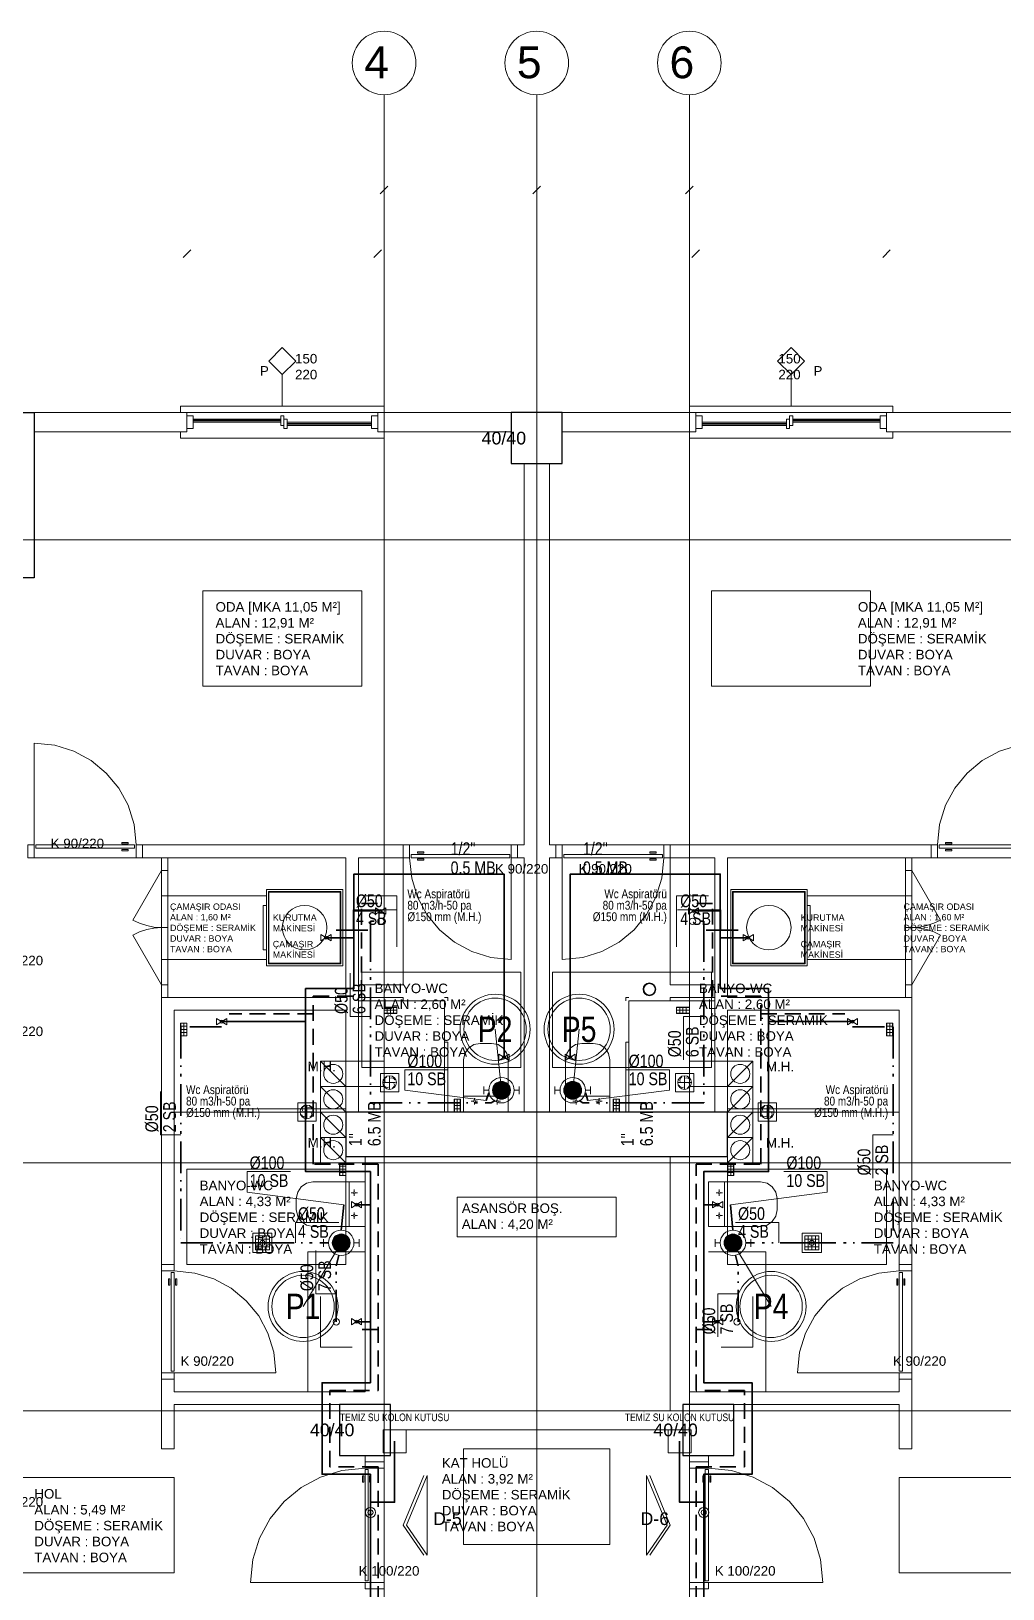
# Model space of a CAD drawing. Header units: centimetres. Extents: x -1224 to 6601, y -5301 to -1283.
# Drawn here: x 1828 to 2592, y -2508 to -1283 of the extents above; entities that cross this region are included whole.
import ezdxf
from ezdxf.enums import TextEntityAlignment as Align

# ---------------------------------------------------------------- set-up
doc = ezdxf.new("R2010")
doc.units = ezdxf.units.CM
doc.linetypes.add('ROTAS_BASMA', pattern=[18.75, 12.5, -6.25])
doc.linetypes.add('ROTAS_PISSU', pattern=[45, 25, -6, 0, -6, 2, -6])
for name, color, linetype, lineweight in [('ROTAS-MIMARI', 8, 'Continuous', 13), ('ROTAS-MIMARI-YAZI', 8, 'Continuous', 13), ('ROTAS-SEMBOL-KILAVUZ', 9, 'Continuous', 9), ('ROTAS-SIHHI-CIHAZ-YAZI', 1, 'Continuous', 13), ('ROTAS-SIHHI-HAVALANDIRMA-SEMBOL', 30, 'Continuous', 13), ('ROTAS-SIHHI-HAVALANDIRMA-YAZI', 30, 'Continuous', 9), ('ROTAS-SIHHI-KOLON-NO', 1, 'Continuous', 18), ('ROTAS-SIHHI-PIS-SU', 6, 'ROTAS_PISSU', 30), ('ROTAS-SIHHI-PIS-SU-CAP', 211, 'Continuous', 18), ('ROTAS-SIHHI-SEMBOL', 1, 'Continuous', 18), ('ROTAS-SIHHI-SICAK-SU', 1, 'ROTAS_BASMA', 30), ('ROTAS-SIHHI-SOGUK-SU', 5, 'Continuous', 30), ('ROTAS-SIHHI-TEMIZ-SU-CAP', 101, 'Continuous', 18)]:
    doc.layers.add(name, color=color, linetype=linetype, lineweight=lineweight)
doc.layers.add('ROTAS-MIMARI-KOLON', color=8, linetype='Continuous')
doc.styles.add('ROTAS-YAZI', font='arial.ttf')

# ---------------------------------------------------------------- blocks, each defined once
blk = doc.blocks.new('ROTAS-S2-PS-CAP-U')
for p, q in [((0, 0), (0, 16)), ((0, 16), (34, 16))]:
    blk.add_line(p, q)
at = {"style": 'ROTAS-YAZI', "width": 0.8}
for tag, p in [('CAP', (2, 18)), ('SB', (2, 4))]:
    blk.add_attdef(tag, p, '', height=10, dxfattribs=at)
blk = doc.blocks.new('ROTAS-S2-YER-SUZGECI')
for p, q in [((-5.5, 3), (5.5, 3)), ((-5.5, 0), (5.5, 0)), ((-3, -5.5), (-3, 5.5)), ((0, -5.5), (0, 5.5)), ((3, -5.5), (3, 5.5)), ((-5.5, -3), (5.5, -3))]:
    blk.add_line(p, q)
for points in [[(-7.5, -7.5), (7.5, -7.5), (7.5, 7.5), (-7.5, 7.5)], [(-5.5, -5.5), (5.5, -5.5), (5.5, 5.5), (-5.5, 5.5)]]:
    blk.add_lwpolyline(points, close=True)
blk.add_circle((0, 0), 2)
blk = doc.blocks.new('ROTAS-S2-PIS-KOLON')
h = blk.add_hatch(color=6)
edge = h.paths.add_edge_path()
edge.add_arc((0, 0), 7, 0, 360)
at = {"color": 30}
for p, q in [((-10, 0), (-14, 0)), ((10, 0), (14, 0))]:
    blk.add_line(p, q, dxfattribs=at)
at = {"color": 1}
for points in [[(-14, -3), (-14, 3)], [(14, -3), (14, 3)]]:
    blk.add_lwpolyline(points, dxfattribs=at)
at = {"color": 30}
blk.add_circle((0, 0), 10, dxfattribs=at)
at = {"color": 6}
blk.add_circle((0, 0), 7, dxfattribs=at)
at = {"style": 'ROTAS-YAZI', "flags": 1}
blk.add_attdef('NO', (0, 0), '', height=5, dxfattribs=at)
blk = doc.blocks.new('ROTAS-S2-KOLON-NO')
at = {"color": 1}
for radius in [27.5, 24.5]:
    blk.add_circle((0, 0), radius, dxfattribs=at)
at = {"color": 6, "style": 'ROTAS-YAZI', "width": 0.8}
blk.add_attdef('NO', text='', height=20, dxfattribs=at).set_placement((0, 0), align=Align.MIDDLE_CENTER)
blk = doc.blocks.new('ROTAS-S2-KURESEL-VANA')
blk.add_lwpolyline([(-4, -2.5), (4, 2.5), (4, -2.5), (-4, 2.5)], close=True)
blk.add_circle((0, 0), 1.2)
blk = doc.blocks.new('ROTAS-S2-TS-CAP2')
at = {"style": 'ROTAS-YAZI', "width": 0.8}
for tag, p in [('C1', (0, 15)), ('M1', (0, 0))]:
    blk.add_attdef(tag, p, '', height=10, dxfattribs=at)
blk = doc.blocks.new('ROTAS-S2-TEMIZ-GIRIS')
for radius in [4, 2]:
    blk.add_circle((0, 0), radius)
blk = doc.blocks.new('ROTAS-S2-ASPIRATOR')
for q in [(-8, 0), (0, 8), (8, 0), (0, -8)]:
    blk.add_line((0, 0), q)
blk.add_lwpolyline([(-12, -12), (12, -12), (12, 12), (-12, 12)], close=True)
blk.add_circle((0, 0), 9)
for centre, start, end in [((-2.3, 3.3), 110, 210), ((3.3, 2.3), 20, 120), ((-3.3, -2.3), 200, 300), ((2.3, -3.3), 290, 390)]:
    blk.add_arc(centre, 4, start, end)
blk = doc.blocks.new('ROTAS-S2-PS-CAP-UL')
for p, q in [((0, 16), (-34, 16)), ((0, 0), (0, 16))]:
    blk.add_line(p, q)
at = {"style": 'ROTAS-YAZI', "width": 0.8}
for tag, p in [('CAP', (-32, 18)), ('SB', (-32, 4))]:
    blk.add_attdef(tag, p, '', height=10, dxfattribs=at)

msp = doc.modelspace()

# ---------------------------------------------------------------- linework, layer by layer
at = {"layer": 'ROTAS-MIMARI'}
for points in [[(2105.7, -1333.1), (2105.7, -3298.1)], [(2225.7, -1333.1), (2225.7, -3298.1)], [(2345.7, -1333.1), (2345.7, -3298.1)], [(2108.7, -1405.1), (2102.7, -1411.1)], [(2102.7, -1411.1), (2108.7, -1405.1)], [(2222.7, -1411.1), (2228.7, -1405.1)], [(2228.7, -1405.1), (2222.7, -1411.1)], [(2342.7, -1411.1), (2348.7, -1405.1)], [(2348.7, -1405.1), (2342.7, -1411.1)], [(1947.7, -1461.1), (1953.7, -1455.1)], [(1953.7, -1455.1), (1947.7, -1461.1)], [(2097.7, -1461.1), (2103.7, -1455.1)], [(2103.7, -1455.1), (2097.7, -1461.1)], [(2347.7, -1461.1), (2353.7, -1455.1)], [(2353.7, -1455.1), (2347.7, -1461.1)], [(2497.7, -1461.1), (2503.7, -1455.1)], [(2503.7, -1455.1), (2497.7, -1461.1)], [(2025.7, -1578.1), (2025.7, -1553.1)], [(2425.7, -1578.1), (2425.7, -1553.1)], [(2105.7, -1583.1), (2105.7, -1578.1), (1945.7, -1578.1), (1945.7, -1583.1)], [(2345.7, -1583.1), (2345.7, -1578.1), (2505.7, -1578.1), (2505.7, -1583.1)], [(1175.7, -1583.1), (3275.7, -1583.1)], [(1830.7, -1583.1), (1950.7, -1583.1)], [(1950.7, -1583.1), (1950.7, -1598.1)], [(2024.5, -1588.1), (1955.7, -1588.1)], [(2024.5, -1589.1), (1955.7, -1589.1)], [(2024.5, -1589.6), (1955.7, -1589.6)], [(2024.5, -1590.6), (1955.7, -1590.6)], [(2095.7, -1590.6), (2029.5, -1590.6)], [(2095.7, -1591.6), (2029.5, -1591.6)], [(2095.7, -1592.1), (2029.5, -1592.1)], [(2100.7, -1583.1), (2205.7, -1583.1)], [(2100.7, -1583.1), (2100.7, -1598.1)], [(2245.7, -1583.1), (2350.7, -1583.1)], [(2350.7, -1583.1), (2350.7, -1598.1)], [(2355.7, -1590.6), (2422, -1590.6)], [(2355.7, -1591.6), (2422, -1591.6)], [(2355.7, -1592.1), (2422, -1592.1)], [(2427, -1588.1), (2495.7, -1588.1)], [(2427, -1589.1), (2495.7, -1589.1)], [(2427, -1589.6), (2495.7, -1589.6)], [(2427, -1590.6), (2495.7, -1590.6)], [(2500.7, -1583.1), (2620.7, -1583.1)], [(2500.7, -1583.1), (2500.7, -1598.1)], [(1830.7, -1598.1), (1950.7, -1598.1)], [(2105.7, -1598.1), (2105.7, -1603.1), (1945.7, -1603.1), (1945.7, -1598.1)], [(2095.7, -1593.1), (2029.5, -1593.1)], [(2100.7, -1598.1), (2205.7, -1598.1)], [(2245.7, -1598.1), (2350.7, -1598.1)], [(2345.7, -1598.1), (2345.7, -1603.1), (2505.7, -1603.1), (2505.7, -1598.1)], [(2355.7, -1593.1), (2422, -1593.1)], [(2500.7, -1598.1), (2620.7, -1598.1)], [(2215.7, -1623.1), (2215.7, -1923.1)], [(2235.7, -1623.1), (2235.7, -1923.1)], [(1175.7, -1683.1), (3275.7, -1683.1)], [(1963.2, -1723.1), (1963.2, -1798.1), (2088.2, -1798.1), (2088.2, -1723.1), (1963.2, -1723.1)], [(2488.2, -1723.1), (2488.2, -1798.1), (2363.2, -1798.1), (2363.2, -1723.1), (2488.2, -1723.1)], [(1830.7, -1923.1), (1830.7, -1843.1)], [(1830.7, -1843.1), (1846.9, -1844.7), (1861.9, -1849.4), (1875.5, -1856.7), (1887.3, -1866.5), (1897.1, -1878.4), (1904.4, -1891.9), (1909.1, -1907), (1910.7, -1923.1)], [(2620.7, -1843.1), (2604.6, -1844.7), (2589.6, -1849.4), (2576, -1856.7), (2564.2, -1866.5), (2554.4, -1878.4), (2547, -1891.9), (2542.4, -1907), (2540.7, -1923.1)], [(1915.7, -1923.1), (2120.7, -1923.1)], [(1915.7, -1933.1), (1915.7, -1923.1)], [(2120.7, -1933.1), (2120.7, -1923.1)], [(2205.7, -1923.1), (2125.7, -1923.1)], [(2210.7, -1923.1), (2215.7, -1923.1)], [(2210.7, -1933.1), (2210.7, -1923.1)], [(2240.7, -1923.1), (2235.7, -1923.1)], [(2240.7, -1923.1), (2240.7, -1933.1)], [(2245.7, -1923.1), (2325.7, -1923.1)], [(2535.7, -1923.1), (2330.7, -1923.1)], [(2330.7, -1923.1), (2330.7, -1933.1)], [(2535.7, -1933.1), (2535.7, -1923.1)], [(1830.7, -1933.1), (1910.7, -1933.1)], [(1915.7, -1933.1), (2075.7, -1933.1)], [(2075.7, -1933.1), (2075.7, -2043.1)], [(2085.7, -1933.1), (2120.7, -1933.1)], [(2085.7, -1933.1), (2085.7, -2133.1)], [(2085.7, -2033.1), (2120.7, -2033.1), (2120.7, -1933.1)], [(2205.7, -2013.1), (2189.6, -2011.5), (2174.6, -2006.8), (2161, -1999.4), (2149.2, -1989.7), (2139.4, -1977.8), (2132, -1964.2), (2127.4, -1949.2), (2125.7, -1933.1)], [(2205.7, -1933.1), (2205.7, -2013.1)], [(2210.7, -1933.1), (2215.7, -1933.1)], [(2215.7, -1933.1), (2215.7, -2133.1)], [(2235.7, -1933.1), (2235.7, -2133.1)], [(2240.7, -1933.1), (2235.7, -1933.1)], [(2245.7, -1933.1), (2245.7, -2013.1)], [(2245.7, -2013.1), (2261.9, -2011.5), (2276.9, -2006.8), (2290.5, -1999.4), (2302.3, -1989.7), (2312.1, -1977.8), (2319.4, -1964.2), (2324.1, -1949.2), (2325.7, -1933.1)], [(2365.7, -1933.1), (2330.7, -1933.1)], [(2365.7, -2033.1), (2330.7, -2033.1), (2330.7, -1933.1)], [(2365.7, -1933.1), (2365.7, -2133.1)], [(2375.7, -1933.1), (2375.7, -2043.1)], [(2535.7, -1933.1), (2375.7, -1933.1)], [(2620.7, -1933.1), (2540.7, -1933.1)], [(1930.7, -1943.1), (1908.2, -1982.1)], [(1935.7, -1943.1), (1930.7, -1943.1)], [(2515.7, -1943.1), (2520.7, -1943.1)], [(2520.7, -1943.1), (2543.2, -1982.1)], [(1930.7, -1963.1), (1930.7, -2013.1), (2013.2, -2013.1), (2013.2, -1963.1), (1930.7, -1963.1)], [(2013.2, -1970.6), (2010.7, -1970.6), (2010.7, -2005.6), (2013.2, -2005.6)], [(2090.7, -1963.1), (2115.7, -1963.1), (2115.7, -2003.1)], [(2360.7, -1963.1), (2335.7, -1963.1), (2335.7, -2003.1)], [(2520.7, -1963.1), (2520.7, -2013.1), (2438.2, -2013.1), (2438.2, -1963.1), (2520.7, -1963.1)], [(2438.2, -1970.6), (2440.7, -1970.6), (2440.7, -2005.6), (2438.2, -2005.6)], [(1908.2, -1982.1), (1913.5, -1984.7), (1919.1, -1986.5), (1924.8, -1987.7), (1930.7, -1988.1)], [(2520.7, -1988.1), (2526.6, -1987.7), (2532.4, -1986.5), (2537.9, -1984.7), (2543.2, -1982.1)], [(1930.7, -1988.1), (1924.8, -1988.5), (1919.1, -1989.6), (1913.5, -1991.5), (1908.2, -1994.1)], [(1930.7, -2033.1), (1908.2, -1994.1)], [(1935.7, -1988.1), (1930.7, -1988.1)], [(2515.7, -1988.1), (2520.7, -1988.1)], [(2543.2, -1994.1), (2537.9, -1991.5), (2532.4, -1989.6), (2526.6, -1988.5), (2520.7, -1988.1)], [(2520.7, -2033.1), (2543.2, -1994.1)], [(1935.7, -2033.1), (1930.7, -2033.1)], [(2088.2, -2023.1), (2088.2, -2098.1), (2213.2, -2098.1), (2213.2, -2023.1), (2088.2, -2023.1)], [(2363.2, -2023.1), (2363.2, -2098.1), (2238.2, -2098.1), (2238.2, -2023.1), (2363.2, -2023.1)], [(2515.7, -2033.1), (2520.7, -2033.1)], [(1930.7, -2043.1), (2075.7, -2043.1)], [(1930.7, -2043.1), (1930.7, -2253.1)], [(2085.7, -2043.1), (2120.7, -2043.1)], [(2085.7, -2045.6), (2153.2, -2045.6)], [(2120.7, -2043.1), (2120.7, -2045.6)], [(2153.2, -2043.1), (2155.7, -2043.1)], [(2153.2, -2045.6), (2153.2, -2133.1)], [(2155.7, -2043.1), (2155.7, -2045.6)], [(2298.2, -2043.1), (2295.7, -2043.1)], [(2295.7, -2043.1), (2295.7, -2045.6)], [(2365.7, -2045.6), (2298.2, -2045.6)], [(2298.2, -2045.6), (2298.2, -2133.1)], [(2365.7, -2043.1), (2330.7, -2043.1)], [(2330.7, -2043.1), (2330.7, -2045.6)], [(2520.7, -2043.1), (2375.7, -2043.1)], [(2520.7, -2043.1), (2520.7, -2253.1)], [(1940.7, -2053.1), (2075.7, -2053.1)], [(1940.7, -2053.1), (1940.7, -2253.1)], [(2075.7, -2053.1), (2075.7, -2133.1)], [(2105.7, -2050.8), (2115.7, -2050.8)], [(2105.7, -2053.1), (2115.7, -2053.1)], [(2115.7, -2055.3), (2105.7, -2055.3)], [(2108.2, -2055.3), (2108.2, -2050.8)], [(2110.7, -2055.3), (2110.7, -2050.8)], [(2113.2, -2055.3), (2113.2, -2050.8)], [(2345.7, -2050.8), (2335.7, -2050.8)], [(2345.7, -2053.1), (2335.7, -2053.1)], [(2335.7, -2055.3), (2345.7, -2055.3)], [(2338.2, -2055.3), (2338.2, -2050.8)], [(2340.7, -2055.3), (2340.7, -2050.8)], [(2343.2, -2055.3), (2343.2, -2050.8)], [(2510.7, -2053.1), (2375.7, -2053.1)], [(2375.7, -2053.1), (2375.7, -2133.1)], [(2510.7, -2053.1), (2510.7, -2253.1)], [(1946, -2073.1), (1946, -2063.1)], [(1950.5, -2065.6), (1946, -2065.6)], [(1950.5, -2068.1), (1946, -2068.1)], [(1948.2, -2073.1), (1948.2, -2063.1)], [(1950.5, -2063.1), (1950.5, -2073.1)], [(2501, -2063.1), (2501, -2073.1)], [(2501, -2065.6), (2505.5, -2065.6)], [(2501, -2068.1), (2505.5, -2068.1)], [(2503.2, -2073.1), (2503.2, -2063.1)], [(2505.5, -2073.1), (2505.5, -2063.1)], [(1950.5, -2070.6), (1946, -2070.6)], [(2153.2, -2078.1), (2155.7, -2078.1)], [(2155.7, -2078.1), (2155.7, -2133.1)], [(2181.2, -2079.1), (2176.2, -2080.1), (2172, -2082.9), (2169.3, -2087), (2168.2, -2092.1)], [(2181.2, -2079.1), (2190.2, -2079.1)], [(2203.2, -2092.1), (2202.2, -2087), (2199.4, -2082.9), (2195.3, -2080.1), (2190.2, -2079.1)], [(2261.2, -2079.1), (2256.2, -2080.1), (2252, -2082.9), (2249.3, -2087), (2248.2, -2092.1)], [(2270.2, -2079.1), (2261.2, -2079.1)], [(2283.2, -2092.1), (2282.2, -2087), (2279.4, -2082.9), (2275.3, -2080.1), (2270.2, -2079.1)], [(2298.2, -2078.1), (2295.7, -2078.1)], [(2295.7, -2078.1), (2295.7, -2133.1)], [(2501, -2070.6), (2505.5, -2070.6)], [(2055.7, -2093.1), (2075.7, -2113.1)], [(2075.7, -2093.1), (2075.7, -2113.1)], [(2168.2, -2092.1), (2168.2, -2133.1)], [(2203.2, -2092.1), (2203.2, -2133.1)], [(2248.2, -2092.1), (2248.2, -2133.1)], [(2283.2, -2092.1), (2283.2, -2133.1)], [(2395.7, -2093.1), (2375.7, -2113.1)], [(2375.7, -2093.1), (2375.7, -2113.1)], [(2055.7, -2113.1), (2075.7, -2133.1)], [(2395.7, -2113.1), (2375.7, -2133.1)], [(2075.7, -2130.6), (1990.7, -2130.6)], [(1990.7, -2130.6), (1990.7, -2133.1)], [(2161, -2133.1), (2161, -2123.1)], [(2165.5, -2125.6), (2161, -2125.6)], [(2165.5, -2128.1), (2161, -2128.1)], [(2165.5, -2130.6), (2161, -2130.6)], [(2163.2, -2133.1), (2163.2, -2123.1)], [(2165.5, -2123.1), (2165.5, -2133.1)], [(2203.2, -2120.6), (2168.2, -2120.6)], [(2176, -2124.6), (2174.2, -2124.6)], [(2176.7, -2123.8), (2176.7, -2122.1)], [(2176.7, -2125.3), (2176.7, -2127.1)], [(2177.5, -2124.6), (2179.2, -2124.6)], [(2194, -2124.6), (2192.2, -2124.6)], [(2194.7, -2123.8), (2194.7, -2122.1)], [(2194.7, -2125.3), (2194.7, -2127.1)], [(2195.5, -2124.6), (2197.2, -2124.6)], [(2248.2, -2120.6), (2283.2, -2120.6)], [(2256, -2124.6), (2254.2, -2124.6)], [(2256.7, -2123.8), (2256.7, -2122.1)], [(2256.7, -2125.3), (2256.7, -2127.1)], [(2257.5, -2124.6), (2259.2, -2124.6)], [(2274, -2124.6), (2272.2, -2124.6)], [(2274.7, -2123.8), (2274.7, -2122.1)], [(2274.7, -2125.3), (2274.7, -2127.1)], [(2275.5, -2124.6), (2277.2, -2124.6)], [(2286, -2123.1), (2286, -2133.1)], [(2286, -2125.6), (2290.5, -2125.6)], [(2286, -2128.1), (2290.5, -2128.1)], [(2286, -2130.6), (2290.5, -2130.6)], [(2288.2, -2133.1), (2288.2, -2123.1)], [(2290.5, -2133.1), (2290.5, -2123.1)], [(2375.7, -2130.6), (2460.7, -2130.6)], [(2460.7, -2130.6), (2460.7, -2133.1)], [(2075.7, -2133.1), (1940.7, -2133.1)], [(2055.7, -2133.1), (2075.7, -2153.1)], [(2203.2, -2133.1), (2168.2, -2133.1)], [(2248.2, -2133.1), (2283.2, -2133.1)], [(2375.7, -2133.1), (2510.7, -2133.1)], [(2395.7, -2133.1), (2375.7, -2153.1)], [(2055.7, -2153.1), (2075.7, -2173.1)], [(2395.7, -2153.1), (2375.7, -2173.1)], [(2090.7, -2353.1), (2090.7, -2168.1)], [(2105.7, -2363.1), (2105.7, -2168.1)], [(2330.7, -2368.1), (2330.7, -2168.1)], [(2345.7, -2353.1), (2345.7, -2168.1)], [(1175.7, -2173.1), (3275.7, -2173.1)], [(1950.7, -2178.1), (1950.7, -2253.1), (2075.7, -2253.1), (2075.7, -2178.1), (1950.7, -2178.1)], [(2071, -2183.1), (2071, -2173.1)], [(2075.5, -2175.6), (2071, -2175.6)], [(2075.5, -2178.1), (2071, -2178.1)], [(2073.2, -2183.1), (2073.2, -2173.1)], [(2075.5, -2173.1), (2075.5, -2183.1)], [(2500.7, -2178.1), (2500.7, -2253.1), (2375.7, -2253.1), (2375.7, -2178.1), (2500.7, -2178.1)], [(2376, -2173.1), (2376, -2183.1)], [(2376, -2175.6), (2380.5, -2175.6)], [(2376, -2178.1), (2380.5, -2178.1)], [(2378.2, -2183.1), (2378.2, -2173.1)], [(2380.5, -2183.1), (2380.5, -2173.1)], [(2049.7, -2188.1), (2044.7, -2189.1), (2040.5, -2191.9), (2037.8, -2196), (2036.7, -2201.1)], [(2049.7, -2188.1), (2090.7, -2188.1)], [(2075.5, -2180.6), (2071, -2180.6)], [(2078.2, -2188.1), (2078.2, -2223.1)], [(2090.7, -2188.1), (2090.7, -2223.1)], [(2401.7, -2188.1), (2360.7, -2188.1)], [(2360.7, -2188.1), (2360.7, -2223.1)], [(2373.2, -2188.1), (2373.2, -2223.1)], [(2376, -2180.6), (2380.5, -2180.6)], [(2414.7, -2201.1), (2413.7, -2196), (2410.9, -2191.9), (2406.8, -2189.1), (2401.7, -2188.1)], [(2036.7, -2210.1), (2036.7, -2201.1)], [(2081.5, -2196.6), (2079.7, -2196.6)], [(2082.2, -2195.8), (2082.2, -2194.1)], [(2082.2, -2197.3), (2082.2, -2199.1)], [(2083, -2196.6), (2084.7, -2196.6)], [(2368.5, -2196.6), (2366.7, -2196.6)], [(2369.2, -2195.8), (2369.2, -2194.1)], [(2369.2, -2197.3), (2369.2, -2199.1)], [(2370, -2196.6), (2371.7, -2196.6)], [(2414.7, -2210.1), (2414.7, -2201.1)], [(2036.7, -2210.1), (2037.8, -2215.1), (2040.5, -2219.3), (2044.7, -2222.1), (2049.7, -2223.1)], [(2081.5, -2214.6), (2079.7, -2214.6)], [(2082.2, -2213.8), (2082.2, -2212.1)], [(2082.2, -2215.3), (2082.2, -2217.1)], [(2083, -2214.6), (2084.7, -2214.6)], [(2368.5, -2214.6), (2366.7, -2214.6)], [(2369.2, -2213.8), (2369.2, -2212.1)], [(2369.2, -2215.3), (2369.2, -2217.1)], [(2370, -2214.6), (2371.7, -2214.6)], [(2401.7, -2223.1), (2406.8, -2222.1), (2410.9, -2219.3), (2413.7, -2215.1), (2414.7, -2210.1)], [(2049.7, -2223.1), (2090.7, -2223.1)], [(2401.7, -2223.1), (2360.7, -2223.1)], [(1940.7, -2253.1), (1930.7, -2253.1)], [(2045.7, -2353.1), (2045.7, -2243.1), (2090.7, -2243.1)], [(2405.7, -2353.1), (2405.7, -2243.1), (2360.7, -2243.1)], [(2520.7, -2253.1), (2510.7, -2253.1)], [(1930.7, -2338.1), (1930.7, -2258.1)], [(2020.7, -2338.1), (2019.1, -2322), (2014.4, -2306.9), (2007.1, -2293.4), (1997.3, -2281.5), (1985.5, -2271.7), (1971.9, -2264.4), (1956.9, -2259.7), (1940.7, -2258.1)], [(2430.7, -2338.1), (2432.4, -2322), (2437, -2306.9), (2444.4, -2293.4), (2454.2, -2281.5), (2466, -2271.7), (2479.6, -2264.4), (2494.6, -2259.7), (2510.7, -2258.1)], [(2520.7, -2338.1), (2520.7, -2258.1)], [(2080.7, -2318.1), (2055.7, -2318.1), (2055.7, -2278.1)], [(2370.7, -2318.1), (2395.7, -2318.1), (2395.7, -2278.1)], [(1940.7, -2338.1), (2020.7, -2338.1)], [(2510.7, -2338.1), (2430.7, -2338.1)], [(1930.7, -2343.1), (1930.7, -2398.1)], [(1940.7, -2343.1), (1930.7, -2343.1)], [(1940.7, -2343.1), (1940.7, -2353.1)], [(2510.7, -2343.1), (2510.7, -2353.1)], [(2520.7, -2343.1), (2510.7, -2343.1)], [(2520.7, -2343.1), (2520.7, -2398.1)], [(1940.7, -2353.1), (2090.7, -2353.1)], [(1940.7, -2363.1), (1940.7, -2398.1)], [(1940.7, -2363.1), (2070.7, -2363.1)], [(2510.7, -2353.1), (2345.7, -2353.1)], [(2510.7, -2363.1), (2380.7, -2363.1)], [(2510.7, -2363.1), (2510.7, -2398.1)], [(1175.7, -2368.1), (3275.7, -2368.1)], [(2110.7, -2368.1), (2330.7, -2368.1)], [(2110.7, -2383.1), (2340.7, -2383.1)], [(1940.7, -2398.1), (1930.7, -2398.1)], [(2510.7, -2398.1), (2520.7, -2398.1)], [(2000.7, -2503.1), (2002.6, -2484.9), (2007.8, -2468.1), (2016.1, -2452.8), (2027.1, -2439.4), (2040.4, -2428.5), (2055.7, -2420.2), (2072.6, -2414.9), (2090.7, -2413.1)], [(2090.7, -2403.1), (2090.7, -2408.1)], [(2090.7, -2408.1), (2105.7, -2408.1)], [(2105.7, -2403.1), (2105.7, -2408.1)], [(2105.7, -2503.1), (2105.7, -2413.1)], [(2345.7, -2403.1), (2345.7, -2408.1)], [(2345.7, -2408.1), (2360.7, -2408.1)], [(2345.7, -2503.1), (2345.7, -2413.1)], [(2360.7, -2403.1), (2360.7, -2408.1)], [(2450.7, -2503.1), (2448.9, -2484.9), (2443.7, -2468.1), (2435.4, -2452.8), (2424.4, -2439.4), (2411.1, -2428.5), (2395.8, -2420.2), (2378.9, -2414.9), (2360.7, -2413.1)], [(1820.7, -2420.6), (1820.7, -2495.6), (1940.7, -2495.6), (1940.7, -2420.6), (1820.7, -2420.6)], [(2137, -2481.5), (2120.7, -2458.1), (2137, -2419)], [(2139.5, -2419), (2139.5, -2481.5), (2123.2, -2458.1), (2139.5, -2419)], [(2312, -2419), (2312, -2481.5), (2328.2, -2458.1), (2312, -2419)], [(2314.5, -2481.5), (2330.7, -2458.1), (2314.5, -2419)], [(2630.7, -2420.6), (2630.7, -2495.6), (2510.7, -2495.6), (2510.7, -2420.6), (2630.7, -2420.6)], [(2090.7, -2503.1), (2000.7, -2503.1)], [(2360.7, -2503.1), (2450.7, -2503.1)]]:
    msp.add_lwpolyline(points, dxfattribs=at)
for points in [[(2025.7, -1553.1), (2015.1, -1542.5), (2025.7, -1531.9), (2036.3, -1542.5), (2025.7, -1553.1)], [(2425.7, -1553.1), (2436.3, -1542.5), (2425.7, -1531.9), (2415.1, -1542.5), (2425.7, -1553.1)], [(1955.7, -1585.6), (1955.7, -1595.6), (1950.7, -1595.6), (1950.7, -1585.6), (1955.7, -1585.6)], [(2027, -1585.6), (2027, -1593.1), (2024.5, -1593.1), (2024.5, -1585.6), (2027, -1585.6)], [(2029.5, -1588.1), (2029.5, -1595.6), (2027, -1595.6), (2027, -1588.1), (2029.5, -1588.1)], [(2100.7, -1585.6), (2100.7, -1595.6), (2095.7, -1595.6), (2095.7, -1585.6), (2100.7, -1585.6)], [(2350.7, -1585.6), (2350.7, -1595.6), (2355.7, -1595.6), (2355.7, -1585.6), (2350.7, -1585.6)], [(2422, -1588.1), (2422, -1595.6), (2424.5, -1595.6), (2424.5, -1588.1), (2422, -1588.1)], [(2424.5, -1585.6), (2424.5, -1593.1), (2427, -1593.1), (2427, -1585.6), (2424.5, -1585.6)], [(2495.7, -1585.6), (2495.7, -1595.6), (2500.7, -1595.6), (2500.7, -1585.6), (2495.7, -1585.6)], [(1825.7, -1923.1), (1825.7, -1933.1), (1830.7, -1933.1), (1830.7, -1923.1), (1825.7, -1923.1)], [(1832, -1925.6), (1909.5, -1925.6), (1909.5, -1923.1), (1832, -1923.1), (1832, -1925.6)], [(1899.5, -1921.1), (1899.5, -1922.1), (1904.5, -1922.1), (1904.5, -1921.1), (1899.5, -1921.1)], [(1915.7, -1923.1), (1915.7, -1933.1), (1910.7, -1933.1), (1910.7, -1923.1), (1915.7, -1923.1)], [(2120.7, -1933.1), (2120.7, -1923.1), (2125.7, -1923.1), (2125.7, -1933.1), (2120.7, -1933.1)], [(2210.7, -1933.1), (2210.7, -1923.1), (2205.7, -1923.1), (2205.7, -1933.1), (2210.7, -1933.1)], [(2240.7, -1933.1), (2240.7, -1923.1), (2245.7, -1923.1), (2245.7, -1933.1), (2240.7, -1933.1)], [(2330.7, -1933.1), (2330.7, -1923.1), (2325.7, -1923.1), (2325.7, -1933.1), (2330.7, -1933.1)], [(2535.7, -1923.1), (2535.7, -1933.1), (2540.7, -1933.1), (2540.7, -1923.1), (2535.7, -1923.1)], [(2619.5, -1925.6), (2542, -1925.6), (2542, -1923.1), (2619.5, -1923.1), (2619.5, -1925.6)], [(2552, -1921.1), (2552, -1922.1), (2547, -1922.1), (2547, -1921.1), (2552, -1921.1)], [(1899.5, -1927.6), (1899.5, -1926.6), (1904.5, -1926.6), (1904.5, -1927.6), (1899.5, -1927.6)], [(1930.7, -2043.1), (1935.7, -2043.1), (1935.7, -1933.1), (1930.7, -1933.1), (1930.7, -2043.1)], [(2204.5, -1930.6), (2127, -1930.6), (2127, -1933.1), (2204.5, -1933.1), (2204.5, -1930.6)], [(2137, -1928.6), (2137, -1929.6), (2132, -1929.6), (2132, -1928.6), (2137, -1928.6)], [(2137, -1935.1), (2137, -1934.1), (2132, -1934.1), (2132, -1935.1), (2137, -1935.1)], [(2247, -1930.6), (2324.5, -1930.6), (2324.5, -1933.1), (2247, -1933.1), (2247, -1930.6)], [(2314.5, -1928.6), (2314.5, -1929.6), (2319.5, -1929.6), (2319.5, -1928.6), (2314.5, -1928.6)], [(2314.5, -1935.1), (2314.5, -1934.1), (2319.5, -1934.1), (2319.5, -1935.1), (2314.5, -1935.1)], [(2520.7, -2043.1), (2515.7, -2043.1), (2515.7, -1933.1), (2520.7, -1933.1), (2520.7, -2043.1)], [(2552, -1927.6), (2552, -1926.6), (2547, -1926.6), (2547, -1927.6), (2552, -1927.6)], [(2013.2, -2018.1), (2073.2, -2018.1), (2073.2, -1958.1), (2013.2, -1958.1), (2013.2, -2018.1)], [(2014.7, -2016.6), (2071.7, -2016.6), (2071.7, -1959.6), (2014.7, -1959.6), (2014.7, -2016.6)], [(2438.2, -2018.1), (2378.2, -2018.1), (2378.2, -1958.1), (2438.2, -1958.1), (2438.2, -2018.1)], [(2436.7, -2016.6), (2379.7, -2016.6), (2379.7, -1959.6), (2436.7, -1959.6), (2436.7, -2016.6)], [(2015.2, -2016.1), (2071.2, -2016.1), (2071.2, -1960.1), (2015.2, -1960.1), (2015.2, -2016.1)], [(2436.2, -2016.1), (2380.2, -2016.1), (2380.2, -1960.1), (2436.2, -1960.1), (2436.2, -2016.1)], [(2105.7, -2055.6), (2105.7, -2050.6), (2115.7, -2050.6), (2115.7, -2055.6), (2105.7, -2055.6)], [(2345.7, -2055.6), (2345.7, -2050.6), (2335.7, -2050.6), (2335.7, -2055.6), (2345.7, -2055.6)], [(1950.7, -2073.1), (1945.7, -2073.1), (1945.7, -2063.1), (1950.7, -2063.1), (1950.7, -2073.1)], [(2500.7, -2073.1), (2505.7, -2073.1), (2505.7, -2063.1), (2500.7, -2063.1), (2500.7, -2073.1)], [(2105.7, -2113.1), (2055.7, -2113.1), (2055.7, -2093.1), (2105.7, -2093.1), (2105.7, -2113.1)], [(2345.7, -2113.1), (2395.7, -2113.1), (2395.7, -2093.1), (2345.7, -2093.1), (2345.7, -2113.1)], [(2075.7, -2133.1), (2055.7, -2133.1), (2055.7, -2113.1), (2075.7, -2113.1), (2075.7, -2133.1)], [(2375.7, -2133.1), (2395.7, -2133.1), (2395.7, -2113.1), (2375.7, -2113.1), (2375.7, -2133.1)], [(2165.7, -2133.1), (2160.7, -2133.1), (2160.7, -2123.1), (2165.7, -2123.1), (2165.7, -2133.1)], [(2285.7, -2133.1), (2290.7, -2133.1), (2290.7, -2123.1), (2285.7, -2123.1), (2285.7, -2133.1)], [(2075.7, -2153.1), (2055.7, -2153.1), (2055.7, -2133.1), (2075.7, -2133.1), (2075.7, -2153.1)], [(2375.7, -2153.1), (2395.7, -2153.1), (2395.7, -2133.1), (2375.7, -2133.1), (2375.7, -2153.1)], [(2075.7, -2173.1), (2055.7, -2173.1), (2055.7, -2153.1), (2075.7, -2153.1), (2075.7, -2173.1)], [(2375.7, -2173.1), (2395.7, -2173.1), (2395.7, -2153.1), (2375.7, -2153.1), (2375.7, -2173.1)], [(2075.7, -2183.1), (2070.7, -2183.1), (2070.7, -2173.1), (2075.7, -2173.1), (2075.7, -2183.1)], [(2375.7, -2183.1), (2380.7, -2183.1), (2380.7, -2173.1), (2375.7, -2173.1), (2375.7, -2183.1)], [(2163.2, -2200), (2163.2, -2231.2), (2288.2, -2231.2), (2288.2, -2200), (2163.2, -2200)], [(1940.7, -2253.1), (1930.7, -2253.1), (1930.7, -2258.1), (1940.7, -2258.1), (1940.7, -2253.1)], [(2510.7, -2253.1), (2520.7, -2253.1), (2520.7, -2258.1), (2510.7, -2258.1), (2510.7, -2253.1)], [(1936.2, -2269.3), (1937.2, -2269.3), (1937.2, -2264.3), (1936.2, -2264.3), (1936.2, -2269.3)], [(1938.2, -2336.8), (1938.2, -2259.3), (1940.7, -2259.3), (1940.7, -2336.8), (1938.2, -2336.8)], [(1942.7, -2269.3), (1941.7, -2269.3), (1941.7, -2264.3), (1942.7, -2264.3), (1942.7, -2269.3)], [(2508.7, -2269.3), (2509.7, -2269.3), (2509.7, -2264.3), (2508.7, -2264.3), (2508.7, -2269.3)], [(2513.2, -2336.8), (2513.2, -2259.3), (2510.7, -2259.3), (2510.7, -2336.8), (2513.2, -2336.8)], [(2515.2, -2269.3), (2514.2, -2269.3), (2514.2, -2264.3), (2515.2, -2264.3), (2515.2, -2269.3)], [(1940.7, -2343.1), (1930.7, -2343.1), (1930.7, -2338.1), (1940.7, -2338.1), (1940.7, -2343.1)], [(2510.7, -2343.1), (2520.7, -2343.1), (2520.7, -2338.1), (2510.7, -2338.1), (2510.7, -2343.1)], [(2168.2, -2398.1), (2168.2, -2473.1), (2283.2, -2473.1), (2283.2, -2398.1), (2168.2, -2398.1)], [(2090.7, -2408.1), (2105.7, -2408.1), (2105.7, -2413.1), (2090.7, -2413.1), (2090.7, -2408.1)], [(2360.7, -2408.1), (2345.7, -2408.1), (2345.7, -2413.1), (2360.7, -2413.1), (2360.7, -2408.1)], [(2088.7, -2424.3), (2089.7, -2424.3), (2089.7, -2419.3), (2088.7, -2419.3), (2088.7, -2424.3)], [(2093.2, -2501.8), (2093.2, -2414.3), (2090.7, -2414.3), (2090.7, -2501.8), (2093.2, -2501.8)], [(2095.2, -2424.3), (2094.2, -2424.3), (2094.2, -2419.3), (2095.2, -2419.3), (2095.2, -2424.3)], [(2356.2, -2424.3), (2357.2, -2424.3), (2357.2, -2419.3), (2356.2, -2419.3), (2356.2, -2424.3)], [(2358.2, -2501.8), (2358.2, -2414.3), (2360.7, -2414.3), (2360.7, -2501.8), (2358.2, -2501.8)], [(2362.7, -2424.3), (2361.7, -2424.3), (2361.7, -2419.3), (2362.7, -2419.3), (2362.7, -2424.3)], [(2090.7, -2508.1), (2105.7, -2508.1), (2105.7, -2503.1), (2090.7, -2503.1), (2090.7, -2508.1)], [(2360.7, -2508.1), (2345.7, -2508.1), (2345.7, -2503.1), (2360.7, -2503.1), (2360.7, -2508.1)]]:
    msp.add_lwpolyline(points, close=True, dxfattribs=at)
for centre, radius in [((2105.7, -1308.1), 25), ((2225.7, -1308.1), 25), ((2345.7, -1308.1), 25), ((2043.2, -1988.1), 17.5), ((2408.2, -1988.1), 17.5), ((2103.2, -1983.1), 2.5), ((2348.2, -1983.1), 2.5), ((2314.3, -2036.6), 5), ((2314.3, -2036.6), 4.5), ((2065.7, -2103.1), 7.5), ((2385.7, -2103.1), 7.5), ((2065.7, -2123.1), 7.5), ((2385.7, -2123.1), 7.5), ((2176.7, -2124.6), 0.75), ((2194.7, -2124.6), 0.75), ((2256.7, -2124.6), 0.75), ((2274.7, -2124.6), 0.75), ((2065.7, -2143.1), 7.5), ((2385.7, -2143.1), 7.5), ((2065.7, -2163.1), 7.5), ((2385.7, -2163.1), 7.5), ((2082.2, -2196.6), 0.75), ((2369.2, -2196.6), 0.75), ((2082.2, -2214.6), 0.75), ((2369.2, -2214.6), 0.75), ((2068.2, -2298.1), 2.5), ((2383.2, -2298.1), 2.5)]:
    msp.add_circle(centre, radius, dxfattribs=at)
at = {"layer": 'ROTAS-MIMARI-KOLON'}
for points in [[(1830.7, -1583.1), (1830.7, -1713.1), (1770.7, -1713.1), (1770.7, -1683.1), (1800.7, -1683.1), (1800.7, -1583.1), (1830.7, -1583.1)], [(2205.7, -1623.1), (2245.7, -1623.1), (2245.7, -1583.1), (2205.7, -1583.1), (2205.7, -1623.1)], [(2375.7, -2168.1), (2375.7, -2133.1), (2075.7, -2133.1), (2075.7, -2168.1), (2375.7, -2168.1)], [(2070.7, -2403.1), (2110.7, -2403.1), (2110.7, -2363.1), (2070.7, -2363.1), (2070.7, -2403.1)], [(2340.7, -2403.1), (2380.7, -2403.1), (2380.7, -2363.1), (2340.7, -2363.1), (2340.7, -2403.1)]]:
    msp.add_lwpolyline(points, close=True, dxfattribs=at)
at = {"layer": 'ROTAS-SEMBOL-KILAVUZ'}
for p, q in [((2198, -2116), (2193, -2068)), ((2254, -2116), (2259, -2068)), ((2122, -2116), (2186, -2124)), ((2330, -2116), (2266, -2124)), ((1998, -2196), (2074, -2206)), ((2454, -2196), (2378, -2206)), ((2072, -2236), (2042, -2286)), ((2380, -2236), (2410, -2286))]:
    msp.add_line(p, q, dxfattribs=at)
at = {"layer": 'ROTAS-SIHHI-PIS-SU'}
for points in [[(2098, -1983), (2095, -1983), (2095, -1990)], [(2354, -1983), (2357, -1983), (2357, -1990)], [(2068, -1990), (2095, -1990)], [(2095, -1990), (2095, -2126), (2190, -2126), (2193, -2124)], [(2357, -1990), (2357, -2126), (2262, -2126), (2259, -2124)], [(2384, -1990), (2357, -1990)], [(1978, -2066), (1946, -2066), (1946, -2236), (2010, -2236)], [(2474, -2066), (2506, -2066), (2506, -2236), (2442, -2236)], [(2186, -2124), (2188, -2118)], [(2266, -2124), (2264, -2118)], [(2074, -2206), (2072, -2226)], [(2378, -2206), (2380, -2226)], [(2010, -2236), (2062, -2236)], [(2442, -2236), (2390, -2236)], [(2068, -2298), (2068, -2254), (2070, -2246)], [(2384, -2298), (2384, -2254), (2382, -2246)]]:
    msp.add_lwpolyline(points, dxfattribs=at)
at = {"layer": 'ROTAS-SIHHI-SEMBOL'}
for points in [[(2105, -2401), (2123, -2401), (2123, -2383), (2105, -2383)], [(2329, -2401), (2347, -2401), (2347, -2383), (2329, -2383)]]:
    msp.add_lwpolyline(points, close=True, dxfattribs=at)
at = {"layer": 'ROTAS-SIHHI-SICAK-SU'}
for points in [[(2040, -2885), (2040, -2856), (2101, -2856), (2101, -2412), (2063, -2412), (2063, -2352), (2101, -2352), (2101, -2174), (2050, -2174), (2050, -2042), (2088, -2042), (2088, -1969), (2103, -1969)], [(2412, -2885), (2412, -2856), (2351, -2856), (2351, -2412), (2389, -2412), (2389, -2352), (2351, -2352), (2351, -2174), (2402, -2174), (2402, -2042), (2364, -2042), (2364, -1969), (2349, -1969)], [(2050, -2056), (1984, -2056)], [(2402, -2056), (2468, -2056)], [(2101, -2304), (2084, -2304)], [(2351, -2304), (2368, -2304)]]:
    msp.add_lwpolyline(points, dxfattribs=at)
at = {"layer": 'ROTAS-SIHHI-SOGUK-SU'}
for points in [[(2044, -2062), (2044, -2036), (2082, -2036), (2082, -1946), (2200, -1946), (2200, -2090)], [(2408, -2062), (2408, -2036), (2370, -2036), (2370, -1946), (2252, -1946), (2252, -2090)], [(2082, -1975), (2103, -1975)], [(2370, -1975), (2349, -1975)], [(2082, -1996), (2060, -1996)], [(2370, -1996), (2392, -1996)], [(2095, -2448), (2095, -2418), (2057, -2418), (2057, -2346), (2095, -2346), (2095, -2180), (2044, -2180), (2044, -2062), (1978, -2062)], [(2357, -2448), (2357, -2418), (2395, -2418), (2395, -2346), (2357, -2346), (2357, -2180), (2408, -2180), (2408, -2062), (2474, -2062)], [(2095, -2206), (2084, -2206)], [(2357, -2206), (2368, -2206)], [(2095, -2298), (2084, -2298)], [(2357, -2298), (2368, -2298)], [(2114, -2392), (2114, -2440), (2095, -2440), (2095, -2448)], [(2338, -2392), (2338, -2440), (2357, -2440), (2357, -2448)], [(2095, -2448), (2095, -2850), (2032, -2850), (2032, -2885)], [(2357, -2448), (2357, -2850), (2420, -2850), (2420, -2885)]]:
    msp.add_lwpolyline(points, dxfattribs=at)

# ---------------------------------------------------------------- block references
at = {"layer": 'ROTAS-SIHHI-HAVALANDIRMA-SEMBOL', "xscale": 0.6, "yscale": 0.6}
for p in [(2110, -2110), (2342, -2110), (2045, -2133), (2407, -2133)]:
    msp.add_blockref('ROTAS-S2-ASPIRATOR', p, dxfattribs=at)
at = {"layer": 'ROTAS-SIHHI-KOLON-NO'}
for p, values in [((2193, -2068), {'NO': 'P2'}), ((2259, -2068), {'NO': 'P5'}), ((2042, -2286), {'NO': 'P1'}), ((2410, -2286), {'NO': 'P4'})]:
    msp.add_blockref('ROTAS-S2-KOLON-NO', p, dxfattribs=at).add_auto_attribs(values)
at = {"layer": 'ROTAS-SIHHI-PIS-SU-CAP'}
for name, p, values in [('ROTAS-S2-PS-CAP-U', (2081.5, -1990), {'CAP': 'Ø50', 'SB': '4 SB'}), ('ROTAS-S2-PS-CAP-UL', (2370.5, -1990), {'CAP': 'Ø50', 'SB': '4 SB'}), ('ROTAS-S2-PS-CAP-U', (2122, -2116), {'CAP': 'Ø100', 'SB': '10 SB'}), ('ROTAS-S2-PS-CAP-UL', (2330, -2116), {'CAP': 'Ø100', 'SB': '10 SB'}), ('ROTAS-S2-PS-CAP-U', (1998, -2196), {'CAP': 'Ø100', 'SB': '10 SB'}), ('ROTAS-S2-PS-CAP-UL', (2454, -2196), {'CAP': 'Ø100', 'SB': '10 SB'}), ('ROTAS-S2-PS-CAP-U', (2036, -2236), {'CAP': 'Ø50', 'SB': '4 SB'}), ('ROTAS-S2-PS-CAP-UL', (2416, -2236), {'CAP': 'Ø50', 'SB': '4 SB'})]:
    msp.add_blockref(name, p, dxfattribs=at).add_auto_attribs(values)
at = {"layer": 'ROTAS-SIHHI-PIS-SU-CAP', "rotation": 90}
for name, p, values in [('ROTAS-S2-PS-CAP-U', (2095, -2058), {'CAP': 'Ø50', 'SB': '6 SB'}), ('ROTAS-S2-PS-CAP-UL', (2357, -2058), {'CAP': 'Ø50', 'SB': '6 SB'}), ('ROTAS-S2-PS-CAP-U', (1946, -2151), {'CAP': 'Ø50', 'SB': '2 SB'}), ('ROTAS-S2-PS-CAP-UL', (2506, -2151), {'CAP': 'Ø50', 'SB': '2 SB'}), ('ROTAS-S2-PS-CAP-U', (2068, -2276), {'CAP': 'Ø50', 'SB': '7 SB'}), ('ROTAS-S2-PS-CAP-UL', (2384, -2276), {'CAP': 'Ø50', 'SB': '7 SB'})]:
    msp.add_blockref(name, p, dxfattribs=at).add_auto_attribs(values)
at = {"layer": 'ROTAS-SIHHI-SEMBOL'}
for name, p in [('ROTAS-S2-KURESEL-VANA', (2103, -1975)), ('ROTAS-S2-KURESEL-VANA', (2349, -1975)), ('ROTAS-S2-KURESEL-VANA', (2060, -1996)), ('ROTAS-S2-KURESEL-VANA', (2392, -1996)), ('ROTAS-S2-KURESEL-VANA', (1978, -2062)), ('ROTAS-S2-KURESEL-VANA', (2474, -2062)), ('ROTAS-S2-KURESEL-VANA', (2200, -2090)), ('ROTAS-S2-KURESEL-VANA', (2252, -2090)), ('ROTAS-S2-PIS-KOLON', (2198, -2116)), ('ROTAS-S2-PIS-KOLON', (2254, -2116)), ('ROTAS-S2-KURESEL-VANA', (2084, -2206)), ('ROTAS-S2-KURESEL-VANA', (2368, -2206)), ('ROTAS-S2-YER-SUZGECI', (2010, -2236)), ('ROTAS-S2-PIS-KOLON', (2072, -2236)), ('ROTAS-S2-PIS-KOLON', (2380, -2236)), ('ROTAS-S2-YER-SUZGECI', (2442, -2236)), ('ROTAS-S2-KURESEL-VANA', (2084, -2298)), ('ROTAS-S2-KURESEL-VANA', (2368, -2298)), ('ROTAS-S2-TEMIZ-GIRIS', (2095, -2448)), ('ROTAS-S2-TEMIZ-GIRIS', (2357, -2448))]:
    msp.add_blockref(name, p, dxfattribs=at)
at = {"layer": 'ROTAS-SIHHI-TEMIZ-SU-CAP'}
for p in [(2158, -1946), (2262, -1946)]:
    msp.add_blockref('ROTAS-S2-TS-CAP2', p, dxfattribs=at).add_auto_attribs({'C1': '1/2"', 'M1': '0.5 MB'})
at = {"layer": 'ROTAS-SIHHI-TEMIZ-SU-CAP', "rotation": 90}
for p in [(2103, -2160), (2317, -2160)]:
    msp.add_blockref('ROTAS-S2-TS-CAP2', p, dxfattribs=at).add_auto_attribs({'C1': '1"', 'M1': '6.5 MB'})

# ---------------------------------------------------------------- texts
at = {"layer": 'ROTAS-MIMARI-YAZI', "attachment_point": 1, "style": 'ROTAS-YAZI'}
for s, insert, char_height in [('4', (2090.1, -1295.1), 25), ('5', (2210.1, -1295.1), 25), ('6', (2330.1, -1295.1), 25), ('150\\P220', (2035.7, -1536.9), 7.5), ('150\\P220', (2415.7, -1536.9), 7.5), ('P', (2008.1, -1546.5), 7.5), ('P', (2443.3, -1546.5), 7.5), ('40/40', (2182.4, -1598.1), 10), ('ODA [MKA 11,05 M²]\\PALAN : 12,91 M² \\PDÖŞEME : SERAMİK\\PDUVAR : BOYA \\PTAVAN : BOYA', (1973.2, -1732.1), 7.5), ('ODA [MKA 11,05 M²]\\PALAN : 12,91 M² \\PDÖŞEME : SERAMİK\\PDUVAR : BOYA \\PTAVAN : BOYA', (2478.2, -1732.1), 7.5), ('K 90/220', (1843.6, -1918.1), 7.5), ('K 90/220', (2192.9, -1938.1), 7.5), ('K 90/220', (2258.6, -1938.1), 7.5), ('ÇAMAŞIR ODASI\\PALAN : 1,60 M² \\PDÖŞEME : SERAMİK\\PDUVAR : BOYA \\PTAVAN : BOYA', (1937.4, -1969.1), 5), ('ÇAMAŞIR ODASI\\PALAN : 1,60 M² \\PDÖŞEME : SERAMİK\\PDUVAR : BOYA \\PTAVAN : BOYA', (2514.1, -1969.1), 5), ('KURUTMA\\PMAKİNESİ', (2018.2, -1977.7), 5), ('KURUTMA\\PMAKİNESİ', (2433.2, -1977.7), 5), ('ÇAMAŞIR\\PMAKİNESİ', (2018.2, -1998.5), 5), ('ÇAMAŞIR\\PMAKİNESİ', (2433.2, -1998.5), 5), ('K 90/220', (1795.7, -2010.2), 7.5), ('BANYO-WC\\PALAN : 2,60 M² \\PDÖŞEME : SERAMİK\\PDUVAR : BOYA \\PTAVAN : BOYA', (2098.2, -2032.1), 7.5), ('BANYO-WC\\PALAN : 2,60 M² \\PDÖŞEME : SERAMİK\\PDUVAR : BOYA \\PTAVAN : BOYA', (2353.2, -2032.1), 7.5), ('K 90/220', (1795.7, -2065.9), 7.5), ('M.H.', (2045.6, -2093.6), 7.5), ('M.H.', (2405.9, -2093.6), 7.5), ('M.H.', (2045.6, -2153.6), 7.5), ('M.H.', (2405.9, -2153.6), 7.5), ('BANYO-WC\\PALAN : 4,33 M² \\PDÖŞEME : SERAMİK\\PDUVAR : BOYA \\PTAVAN : BOYA', (1960.7, -2187.1), 7.5), ('BANYO-WC\\PALAN : 4,33 M² \\PDÖŞEME : SERAMİK\\PDUVAR : BOYA \\PTAVAN : BOYA', (2490.7, -2187.1), 7.5), ('ASANSÖR BOŞ.\\PALAN : 4,20 M² ', (2166.8, -2205), 7.5), ('K 90/220', (1945.7, -2325.2), 7.5), ('K 90/220', (2505.7, -2325.2), 7.5), ('40/40', (2047.4, -2378.1), 10), ('40/40', (2317.4, -2378.1), 10), ('KAT HOLÜ\\PALAN : 3,92 M² \\PDÖŞEME : SERAMİK\\PDUVAR : BOYA \\PTAVAN : BOYA', (2151.1, -2405.3), 7.5), ('K 90/220', (1795.7, -2435.9), 7.5), ('HOL\\PALAN : 5,49 M² \\PDÖŞEME : SERAMİK\\PDUVAR : BOYA \\PTAVAN : BOYA', (1830.7, -2429.6), 7.5), ('D-5', (2144.2, -2447.9), 10), ('D-6', (2307.3, -2447.9), 10), ('K 100/220', (2085.7, -2490.2), 7.5), ('K 100/220', (2365.7, -2490.2), 7.5)]:
    msp.add_mtext(s, dxfattribs=dict(at, insert=insert, char_height=char_height))
at = {"layer": 'ROTAS-SIHHI-CIHAZ-YAZI', "style": 'ROTAS-YAZI', "width": 0.8}
for p in [(2114, -2378), (2338, -2378)]:
    msp.add_text('TEMİZ SU KOLON KUTUSU', height=6, dxfattribs=at).set_placement(p, align=Align.BOTTOM_CENTER)
at = {"layer": 'ROTAS-SIHHI-HAVALANDIRMA-YAZI', "style": 'ROTAS-YAZI', "width": 0.8}
for s, p in [('Wc Aspiratörü', (2124, -1958)), ('80 m3/h-50 pa', (2124, -1967)), ('Ø150 mm (M.H.)', (2124, -1976)), ('Wc Aspiratörü', (1950, -2112)), ('80 m3/h-50 pa', (1950, -2121)), ('Ø150 mm (M.H.)', (1950, -2130))]:
    msp.add_text(s, height=7, dxfattribs=at).set_placement(p, align=Align.TOP_LEFT)
for s, p in [('Wc Aspiratörü', (2328, -1958)), ('80 m3/h-50 pa', (2328, -1967)), ('Ø150 mm (M.H.)', (2328, -1976)), ('Wc Aspiratörü', (2502, -2112)), ('Ø150 mm (M.H.)', (2502, -2130)), ('80 m3/h-50 pa', (2502, -2121))]:
    msp.add_text(s, height=7, dxfattribs=at).set_placement(p, align=Align.TOP_RIGHT)

doc.saveas('drawing.dxf')
